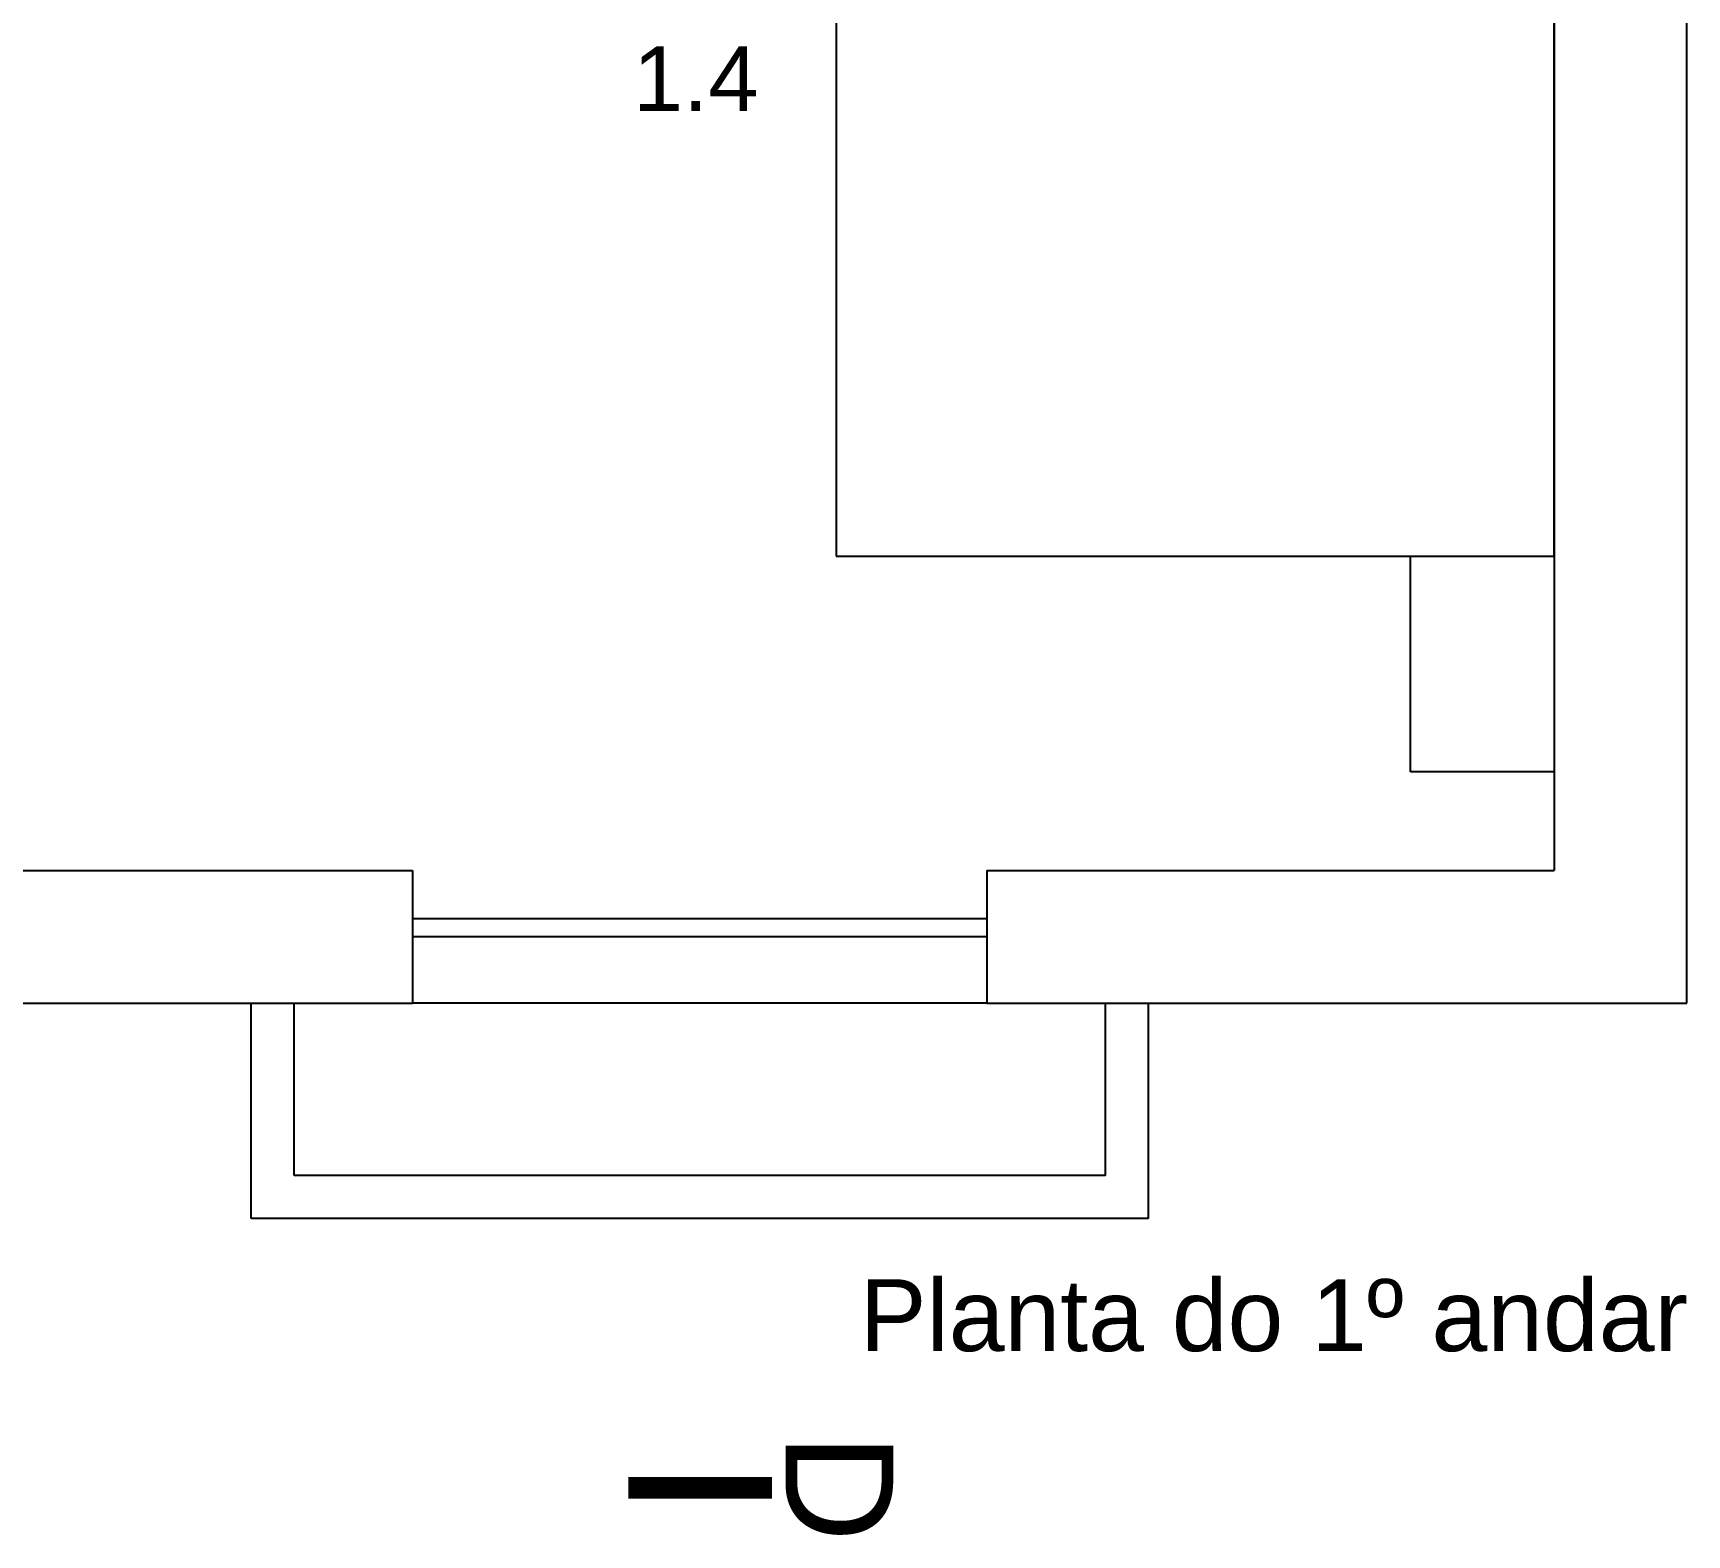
# Model space of a CAD drawing. Header units: millimetres. Extents: x 1778 to 2471, y 1406 to 1876.
# Drawn here: x 1794.213 to 1798.82, y 1620.146 to 1624.33 of the extents above; entities that cross this region are included whole.
import ezdxf
from ezdxf.enums import TextEntityAlignment as Align

# ---------------------------------------------------------------- set-up
doc = ezdxf.new("R2010")
doc.units = ezdxf.units.MM
for name, color, linetype in [('ARQ_CONSTRUIR_VISTA', 30, 'Continuous'), ('ARQ_CONTRUIR_VAOS', 40, 'Continuous'), ('ARQ_EXISNTENTE_VISTA', 9, 'Continuous'), ('ARQ_EXISTENTE_CORTE', 6, 'Continuous'), ('ARQ_LINHA_CORTE', 4, 'Continuous'), ('ARQ_MOBILIARIO', 8, 'Continuous'), ('ARQ_TEXTO', 3, 'Continuous')]:
    doc.layers.add(name, color=color, linetype=linetype)
doc.styles.get("Standard").update_dxf_attribs({"font": 'arial.ttf'})

msp = doc.modelspace()

# ---------------------------------------------------------------- linework, layer by layer
at = {"layer": 'ARQ_CONTRUIR_VAOS'}
for p, q in [((1796.87, 1621.8627), (1795.27, 1621.8627)), ((1796.87, 1621.8127), (1795.27, 1621.8127))]:
    msp.add_line(p, q, dxfattribs=at)
at = {"layer": 'ARQ_EXISNTENTE_VISTA'}
for p, q in [((1794.82, 1621.0277), (1794.82, 1621.6277)), ((1794.94, 1621.1477), (1794.94, 1621.6277)), ((1796.87, 1621.6277), (1795.27, 1621.6277)), ((1797.2, 1621.1477), (1797.2, 1621.6277)), ((1797.32, 1621.0277), (1797.32, 1621.6277)), ((1797.2, 1621.1477), (1794.94, 1621.1477)), ((1797.32, 1621.0277), (1794.82, 1621.0277))]:
    msp.add_line(p, q, dxfattribs=at)
at = {"layer": 'ARQ_EXISTENTE_CORTE'}
for p, q in [((1798.82, 1621.6277), (1798.82, 1625.6477)), ((1798.45, 1625.2477), (1798.45, 1621.9977)), ((1793.63, 1621.9977), (1795.27, 1621.9977)), ((1795.27, 1621.9977), (1795.27, 1621.6277)), ((1796.87, 1621.9977), (1798.45, 1621.9977)), ((1796.87, 1621.9977), (1796.87, 1621.6277)), ((1793.45, 1621.6277), (1795.27, 1621.6277)), ((1796.87, 1621.6277), (1798.82, 1621.6277))]:
    msp.add_line(p, q, dxfattribs=at)
at = {"layer": 'ARQ_LINHA_CORTE'}
msp.add_lwpolyline([(1796.2713, 1620.2777, 0.06, 0.06, 0), (1795.8713, 1620.2777, 0, 0, 0), (1795.8713, 1621.7777, 0, 0, 0)], format="xyseb", dxfattribs=at)
at = {"layer": 'ARQ_MOBILIARIO'}
for points in [[(1796.45, 1622.8727), (1798.45, 1622.8727), (1798.45, 1624.3727), (1796.45, 1624.3727)], [(1798.05, 1622.2727), (1798.05, 1622.8727), (1798.45, 1622.8727), (1798.45, 1622.2727)]]:
    msp.add_lwpolyline(points, close=True, dxfattribs=at)

# ---------------------------------------------------------------- texts
at = {"layer": 'ARQ_CONSTRUIR_VISTA'}
msp.add_text('1.4', height=0.18, dxfattribs=at).set_placement((1795.8839, 1624.113))
at = {"layer": 'ARQ_LINHA_CORTE'}
msp.add_text('D', height=0.3, rotation=270, dxfattribs=at).set_placement((1796.309, 1620.2777), align=Align.CENTER)
at = {"layer": 'ARQ_TEXTO'}
msp.add_text('Planta do 1º andar', height=0.2, dxfattribs=at).set_placement((1798.8228, 1620.6585), align=Align.RIGHT)

doc.saveas('drawing.dxf')
